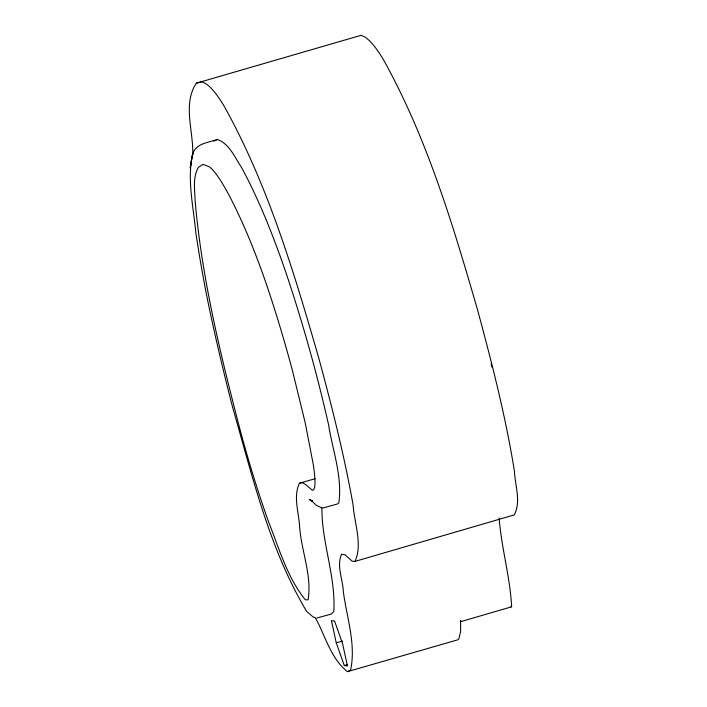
<?xml version="1.0" encoding="UTF-8"?>
<svg xmlns="http://www.w3.org/2000/svg" width="707" height="707" viewBox="0 0 707 707"><rect width="100%" height="100%" fill="white"/><g stroke="black" fill="none" stroke-linecap="round" stroke-linejoin="round"><path stroke-width="1.06" d="M192.242 155.664L190.263 167.904L192.242 155.664C187.205 181.178 193.497 207.231 195.83 232.709C199.948 260.167 204.809 287.502 210.642 314.65C217.279 345.431 224.543 376.08 232.426 406.578C252.372 476.12 269.243 548.712 306.652 611.414L313.157 616.972L315.605 617.918M192.666 154.435C195.309 143.274 208.68 142.62 217.411 139.473C229.528 143.945 234.574 157.034 241.264 167.011C248.378 180.002 254.714 193.4 260.706 206.939C273.653 236.704 284.541 267.317 294.298 298.257C307.474 339.793 318.83 381.886 328.49 424.377C332.555 450.156 342.533 476.527 338.847 502.801L337.433 503.985L323.046 507.962M315.675 618.298C325.37 636.106 330.964 658.694 347.402 671.65L350.592 670.174C356.187 644.077 346.704 617.467 343.319 591.529C342.904 579.546 336.285 565.547 341.631 554.173L345.149 554.889L352.236 561.252L355.002 561.385C362.85 544.752 354.207 522.446 353.085 504.886C344.176 455.034 331.76 405.871 318.477 357.026C293.697 271.417 267.891 184.978 224.446 106.677A386.155 41.757 73.7 0 0 214.398 91.857L210.138 87.111L205.852 83.603L201.672 81.835L196.396 83.161C182.795 103.081 193.038 130.238 192.764 152.341L193.046 154.471M299.406 483.279C293.043 496.544 298.831 512.478 299.6 526.547C301.27 550.877 312.132 575.471 308.093 599.845L305.336 599.775C287.069 577.319 279.071 548.172 268.466 521.607C257.71 491.365 248.351 460.637 240.044 429.635C220.513 354.596 201.972 278.797 195.167 201.371C194.867 190.148 192.498 177.731 198.314 167.435L202.927 164.307L209.581 166.914A315.782 34.148 73.7 0 1 230.65 198.287C250.773 237.711 265.629 279.53 278.487 321.809A144.281 15.598 73.7 0 1 292.557 371.078L305.23 422.919L313.298 464.614A112.996 12.222 73.7 0 1 314.588 487.335L313.669 489.739L312.423 490.322L305.91 484.728L302.499 482.66L299.406 483.279L315.154 478.683M213.912 141.17L217.411 139.473M196.396 83.161L360.95 35.35L365.13 37.117L369.416 40.626L373.667 45.372A386.155 41.757 73.7 0 1 383.724 60.192C427.161 138.492 452.975 224.932 477.746 310.541C492.045 363.539 505.735 416.847 514.404 471.101C514.996 485.258 521.298 501.687 514.272 514.899L355.002 561.385M336.267 642.857L331.433 620.658L334.605 621.126L342.612 643.794L347.446 665.994L344.274 665.534L336.267 642.857L342.559 641.028M460.292 621.78L511.267 606.906M344.274 665.534L347.42 664.615M347.402 671.65L457.562 639.888A200.178 21.652 73.7 0 0 458.905 638.554L460.619 631.554L460.628 620.428A13.353 1.441 73.7 0 1 460.619 621.214M316.913 618.015L331.3 614.038L333.792 611.661C335.993 576.505 321.455 542.49 321.932 507.273M310.523 500.388L312.167 500.388M321.729 507.873L316.259 505.258L311.283 500.503L312.3 501.307L309.242 499.354L310.408 499.955M499.133 518.151C501.404 547.536 509.827 576.09 511.594 605.546A13.353 1.441 73.7 0 1 510.949 606.668M491.135 363.787A33.379 3.606 73.7 0 1 491.931 367.083"/></g></svg>
